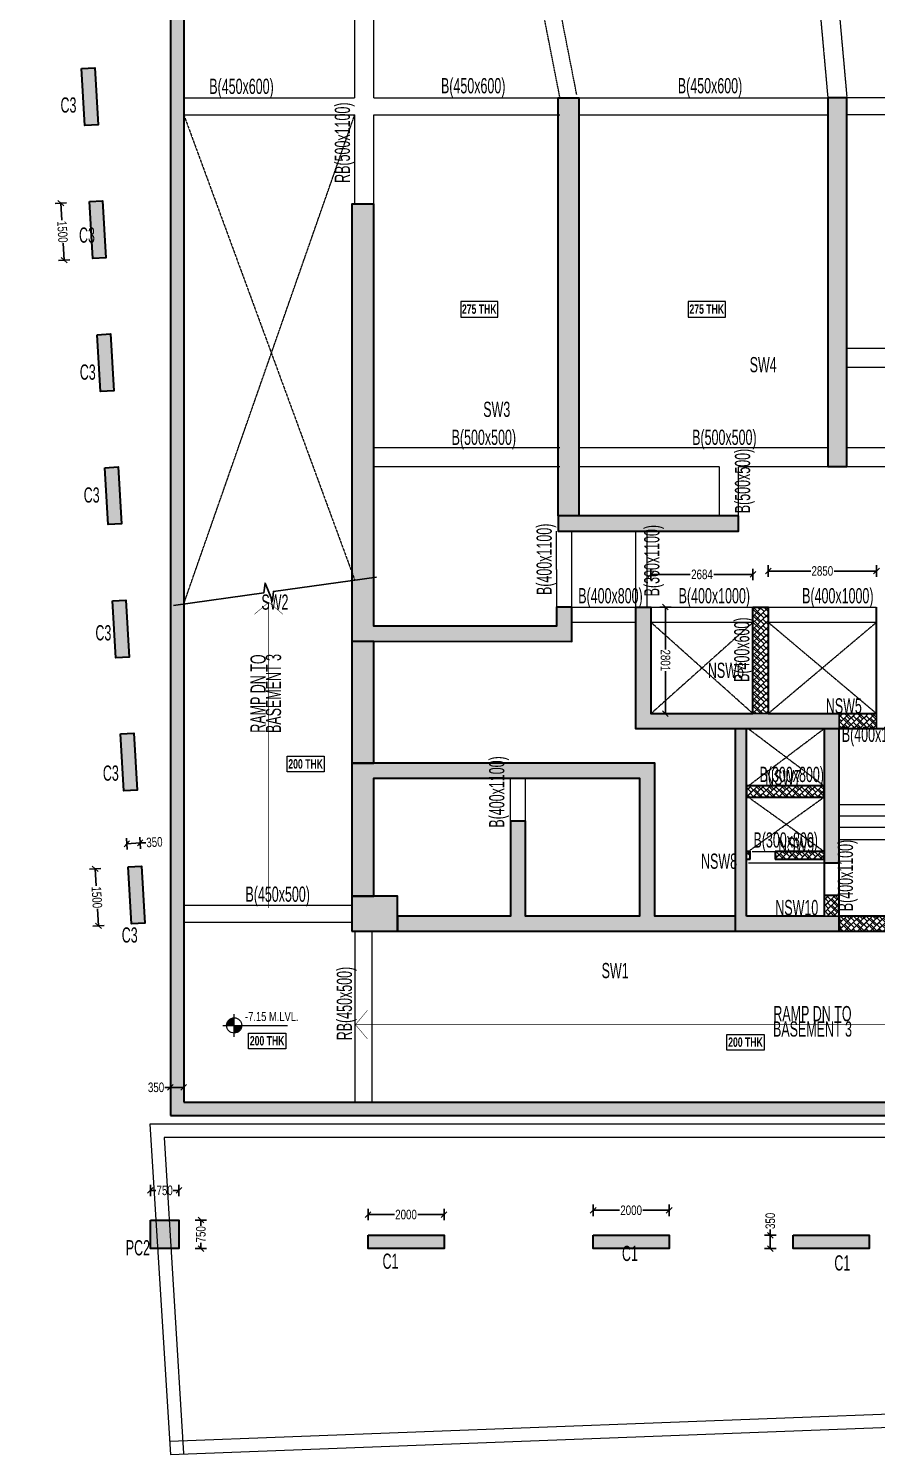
# Model space of a CAD drawing. Header units: millimetres. Extents: x 1111 to 274742, y 1014 to 155947.
# Drawn here: x 1111 to 23426, y 1014 to 38523 of the extents above; entities that cross this region are included whole.
import ezdxf

# ---------------------------------------------------------------- set-up
doc = ezdxf.new("R2010")
doc.units = ezdxf.units.MM
doc.linetypes.add('HIDDEN', pattern=[0.375, 0.25, -0.125])
doc.linetypes.add('HIDDEN2', pattern=[0.1875, 0.125, -0.0625])
for name, color, linetype, lineweight in [('A-ANNO-DIMS', 8, 'Continuous', 15), ('A-DETL-MISC', 35, 'Continuous', 15), ('A-FLOR-IDEN', 11, 'Continuous', 9), ('A-HIDD-ABVE', 8, 'HIDDEN', 20), ('A-HIDD-BELW', 8, 'HIDDEN2', 20), ('G-____-____-DIMS', 7, 'Continuous', 9), ('S-BEAM', 7, 'Continuous', 18), ('S-BEAM-IDEN', 2, 'Continuous', 9), ('S-COL HATCH', 9, 'Continuous', 0), ('S-COLS', 5, 'Continuous', 35)]:
    doc.layers.add(name, color=color, linetype=linetype, lineweight=lineweight)
doc.layers.add('changes', color=7, linetype='Continuous')
doc.styles.add('Dim.s & Anno.(Misc.)', font='ARIALN.TTF')
doc.styles.add('SOBHA', font='swisscl.ttf')
doc.styles.add('Swis721 LtCn BT', font='swisscl.ttf', dxfattribs={"width": 0.9, "height": 233.355162})
doc.styles.add('Swis721 LtCn BT_1', font='swisscl.ttf', dxfattribs={"height": 240})
doc.styles.add('Swis721 LtCn BT_B', font='', dxfattribs={"width": 0.9, "height": 246.918336})
doc.styles.get('Swis721 LtCn BT_B').set_extended_font_data('Swis721 LtCn BT', bold=True)
doc.dimstyles.new('A-GFC-100', dxfattribs={"dimscale": 100, "dimtxt": 1.75, "dimasz": 1.5, "dimexe": 1.5, "dimexo": 0, "dimgap": 1, "dimtad": 1, "dimdsep": 46, "dimtxsty": 'Dim.s & Anno.(Misc.)', "dimblk": 'ARCHTICK', "dimcen": 0, "dimdle": 1.5, "dimclrd": 256, "dimclre": 8, "dimclrt": 6, "dimazin": 2, "dimtfac": 1, "dimtix": 1, "dimtmove": 2, "dimatfit": 3, "dimfxl": 1, "dimtolj": 1, "dimlwd": -1, "dimlwe": 9, "dimarcsym": 0})
doc.dimstyles.new('S-100', dxfattribs={"dimscale": 100, "dimtxt": 2.5, "dimasz": 1.5, "dimexe": 1.5, "dimexo": 1.5, "dimgap": 0.1, "dimtad": 0, "dimdec": 0, "dimrnd": 0.0005, "dimzin": 0, "dimdsep": 46, "dimtxsty": 'SOBHA', "dimblk": 'OBLIQUE', "dimcen": 0.09, "dimclrd": 8, "dimclre": 8, "dimclrt": 6, "dimadec": 0, "dimazin": 0, "dimtfac": 1, "dimtdec": 0, "dimtofl": 0, "dimtmove": 0, "dimatfit": 3, "dimfxl": 1.5, "dimfxlon": 1, "dimtolj": 1, "dimtzin": 0, "dimlwd": -1, "dimlwe": -1, "dimarcsym": 0})
pattern_1 = [(45, (-31794446.85, 20735559.75), (0, 169.7056275), [360, -120]), (135, (-31794362, 20735644.6), (1e-14, 169.7056275), [360, -120])]
pattern_2 = [(45, (-31784825.71, 20749587.08), (0, 169.7056275), [360, -120]), (135, (-31784740.86, 20749671.94), (1e-14, 169.7056275), [360, -120])]

# ---------------------------------------------------------------- blocks, each defined once
blk = doc.blocks.new('_ARCHTICK')
at = {"color": 0, "linetype": 'ByBlock', "const_width": 0.15}
blk.add_lwpolyline([(-0.5, -0.5), (0.5, 0.5)], dxfattribs=at)
blk = doc.blocks.new('A$C31bf04c8')
at = {"layer": 'S-COL HATCH', "transparency": 33554687}
h = blk.add_hatch(color=256, dxfattribs=at)
h.dxf.hatch_style = 1
edge = h.paths.add_edge_path()
edge.add_line((-12645, -10575), (46760, -10575))
edge.add_line((46760, -10575), (50155, -10425))
edge.add_line((50155, -10425), (50155, 18362))
edge.add_arc((65983, 101151), 84288, 235.33184, 259.17631, ccw=False)
edge.add_arc((-8447, 268), 41200, 49.9962, 101.0852)
edge.add_line((-16368, 40699), (-15227, 21150))
edge.add_line((-15227, 21150), (-12645, 21150))
edge.add_line((-12645, 21150), (-12645, -10575))
edge = h.paths.add_edge_path(flags=16)
edge.add_line((-12295, -10225), (46752, -10225))
edge.add_line((46752, -10225), (49805, -10090))
edge.add_line((49805, -10090), (49805, 18073))
edge.add_arc((65983, 101151), 84638, 235.32076, 258.98032, ccw=False)
edge.add_arc((-8447, 268), 40850, 49.9733, 100.6568)
edge.add_line((-16001, 40413), (-14897, 21500))
edge.add_line((-14897, 21500), (-12295, 21500))
edge.add_line((-12295, 21500), (-12295, -10225))
h = blk.add_hatch(color=256, dxfattribs=at)
h.dxf.hatch_style = 1
h.paths.add_polyline_path([(-14983, 16966), (-14896, 15469), (-14547, 15489), (-14634, 16986)])
h = blk.add_hatch(color=256, dxfattribs=at)
h.dxf.hatch_style = 1
h.paths.add_polyline_path([(-14779, 13466), (-14692, 11969), (-14342, 11989), (-14430, 13486)])
h = blk.add_hatch(color=256, dxfattribs=at)
h.dxf.hatch_style = 1
h.paths.add_polyline_path([(-14575, 9966), (-14488, 8469), (-14138, 8489), (-14226, 9986)])
h = blk.add_hatch(color=256, dxfattribs=at)
h.dxf.hatch_style = 1
h.paths.add_polyline_path([(-14371, 6466), (-14283, 4969), (-13934, 4989), (-14021, 6486)])
h = blk.add_hatch(color=256, dxfattribs=at)
h.dxf.hatch_style = 1
h.paths.add_polyline_path([(-14166, 2964), (-14079, 1466), (-13730, 1486), (-13817, 2984)])
h = blk.add_hatch(color=256, dxfattribs=at)
h.dxf.hatch_style = 1
h.paths.add_polyline_path([(-13962, -536), (-13875, -2034), (-13525, -2014), (-13613, -516)])
h = blk.add_hatch(color=256, dxfattribs=at)
h.dxf.hatch_style = 1
h.paths.add_polyline_path([(-13758, -4034), (-13671, -5531), (-13321, -5511), (-13409, -4014)])
h = blk.add_hatch(color=256, dxfattribs=at)
h.dxf.hatch_style = 1
h.paths.add_polyline_path([(-5446, -14074), (-5446, -13724), (-7446, -13724), (-7446, -14074)])
h = blk.add_hatch(color=256, dxfattribs=at)
h.dxf.hatch_style = 1
h.paths.add_polyline_path([(478, -14074), (478, -13724), (-1522, -13724), (-1522, -14074)])
h = blk.add_hatch(color=256, dxfattribs=at)
h.dxf.hatch_style = 1
h.paths.add_polyline_path([(5745, -14074), (5745, -13724), (3745, -13724), (3745, -14074)])
at = {"layer": 'S-COLS', "elevation": 0}
blk.add_lwpolyline([(-12645, -10575), (46760, -10575), (50155, -10425), (50155, 18362, -0.104418), (18038, 31827, 0.226686), (-16368, 40699), (-15227, 21150), (-12645, 21150)], format="xyb", close=True, dxfattribs=at)
at = {"layer": 'S-COLS'}
blk.add_lwpolyline([(-12295, -10225), (46752, -10225), (49805, -10090), (49805, 18073, -0.103603), (17826, 31549, 0.224825), (-16001, 40413), (-14897, 21500), (-12295, 21500)], format="xyb", close=True, dxfattribs=at)
at = {"layer": 'S-COLS', "elevation": 0}
for points in [[(-14983, 16966), (-14634, 16986), (-14547, 15489), (-14896, 15469)], [(-14779, 13466), (-14430, 13486), (-14342, 11989), (-14692, 11969)], [(-14575, 9966), (-14226, 9986), (-14138, 8489), (-14488, 8469)], [(-14371, 6466), (-14021, 6486), (-13934, 4989), (-14283, 4969)], [(-14166, 2964), (-13817, 2984), (-13730, 1486), (-14079, 1466)], [(-13962, -536), (-13613, -516), (-13525, -2014), (-13875, -2034)], [(-13758, -4034), (-13409, -4014), (-13321, -5511), (-13671, -5531)], [(-7446, -13724), (-5446, -13724), (-5446, -14074), (-7446, -14074)], [(-1522, -13724), (478, -13724), (478, -14074), (-1522, -14074)], [(3745, -13724), (5745, -13724), (5745, -14074), (3745, -14074)]]:
    blk.add_lwpolyline(points, close=True, dxfattribs=at)
blk = doc.blocks.new('Spot Elevations - M_Spot Elevation - Target Filled-23738-FIRST FLOOR  FRAMING PLAN _NTA_')
at = {"layer": 'G-____-____-DIMS'}
h = blk.add_hatch(color=256, dxfattribs=at)
edge = h.paths.add_edge_path(flags=0)
edge.add_line((0, 0), (-2, 0))
edge.add_arc((0, 0), 2, 90, 180, ccw=False)
edge.add_line((0, 2), (0, 0))
h = blk.add_hatch(color=256, dxfattribs=at)
edge = h.paths.add_edge_path(flags=0)
edge.add_line((0, 0), (2, 0))
edge.add_arc((0, 0), 2, 270, 360, ccw=False)
edge.add_line((0, -2), (0, 0))
for p, q in [((-3, 0), (14, 0)), ((0, -3), (0, 3))]:
    blk.add_line(p, q, dxfattribs=at)
blk.add_circle((0, 0), 2, dxfattribs=at)
blk = doc.blocks.new('A$C0921b736')
at = {"layer": 'S-COL HATCH', "transparency": 33554687}
h = blk.add_hatch(color=256, dxfattribs=at)
h.dxf.hatch_style = 1
h.paths.add_polyline_path([(5425, 11675), (5425, 11275), (10175, 11275), (10175, 11675)])
h.paths.add_polyline_path([(5425, 11675), (5975, 11675), (5975, 22675), (5425, 22675)])
h = blk.add_hatch(color=256, dxfattribs=at)
h.dxf.hatch_style = 1
h.paths.add_polyline_path([(12525, 12975), (13025, 12975), (13025, 22675), (12525, 22675)])
h = blk.add_hatch(color=256, dxfattribs=at)
h.dxf.hatch_style = 1
h.paths.add_polyline_path([(5785, 8375), (5785, 9275), (5385, 9275), (5385, 8775), (575, 8775), (575, 19875), (0, 19879), (0, 8375)])
h = blk.add_hatch(color=256, dxfattribs=at)
h.dxf.hatch_style = 1
h.paths.add_polyline_path([(12825, 6075), (12825, 6475), (7871, 6475), (7871, 9275), (7471, 9275), (7471, 6075)])
at = {"layer": 'S-COL HATCH'}
h = blk.add_hatch(dxfattribs=at)
h.set_pattern_fill('AR-HBONE', color=256, scale=30)
h.set_pattern_definition(pattern_1)
h.paths.add_polyline_path([(10555, 6475), (10955, 6475), (10955, 9275), (10555, 9275)])
h = blk.add_hatch(dxfattribs=at)
h.set_pattern_fill('AR-HBONE', color=256, scale=30)
h.set_pattern_definition(pattern_1)
h.paths.add_polyline_path([(13805, 6475), (12825, 6475), (12825, 6075), (13805, 6075)])
at = {"layer": 'S-COL HATCH', "transparency": 33554687}
h = blk.add_hatch(color=256, dxfattribs=at)
h.dxf.hatch_style = 1
h.paths.add_polyline_path([(10385, 6075), (10085, 6075), (10085, 750), (10385, 750), (12825, 750), (12825, 1150), (10385, 1150), (10385, 2850), (10385, 2850), (10385, 2850)])
h = blk.add_hatch(color=256, dxfattribs=at)
h.dxf.hatch_style = 1
h.paths.add_polyline_path([(12825, 6075), (12425, 6075), (12425, 6075), (12425, 4575), (12425, 4575), (12425, 4275), (12425, 2550), (12825, 2550)])
h = blk.add_hatch(color=256, dxfattribs=at)
h.dxf.hatch_style = 1
h.paths.add_polyline_path([(7571, 4775), (7571, 1150), (4571, 1150), (4571, 3648), (4171, 3648), (4171, 1150), (1200, 1150), (1200, 750), (10085, 750), (10085, 1150), (7971, 1150), (7971, 5175), (0, 5175), (0, 1675), (575, 1675), (575, 4775)])
at = {"layer": 'S-COL HATCH'}
h = blk.add_hatch(dxfattribs=at)
h.set_pattern_fill('AR-HBONE', color=256, scale=30)
h.set_pattern_definition(pattern_1)
h.paths.add_polyline_path([(12425, 4575), (10385, 4575), (10385, 4275), (12425, 4275)])
h = blk.add_hatch(dxfattribs=at)
h.set_pattern_fill('AR-HBONE', color=256, scale=30)
h.set_pattern_definition(pattern_1)
h.paths.add_polyline_path([(10485, 2850), (10385, 2850), (10385, 2650), (10485, 2650)])
h = blk.add_hatch(dxfattribs=at)
h.set_pattern_fill('AR-HBONE', color=256, scale=30)
h.set_pattern_definition(pattern_1)
h.paths.add_polyline_path([(11135, 2850), (11135, 2650), (12425, 2650), (12425, 2850)])
at = {"layer": 'S-COL HATCH', "transparency": 33554687}
h = blk.add_hatch(color=256, dxfattribs=at)
h.dxf.hatch_style = 1
h.paths.add_polyline_path([(0, 1675), (0, 750), (1200, 750), (1200, 1675)])
at = {"layer": 'S-COL HATCH'}
h = blk.add_hatch(dxfattribs=at)
h.set_pattern_fill('AR-HBONE', color=256, scale=30)
h.set_pattern_definition(pattern_1)
h.paths.add_polyline_path([(12825, 1700), (12425, 1700), (12425, 1150), (12825, 1150)])
h = blk.add_hatch(dxfattribs=at)
h.set_pattern_fill('AR-HBONE', color=256, scale=30)
h.set_pattern_definition(pattern_1)
h.paths.add_polyline_path([(12825, 1150), (20425, 1150), (20425, 750), (12825, 750)])
at = {"layer": 'S-COLS'}
for p, q in [((12425, 2550), (12825, 2550)), ((12425, 1700), (12825, 1700))]:
    blk.add_line(p, q, dxfattribs=at)
for points in [[(5425, 11675), (5425, 22675), (5975, 22675), (5975, 11675), (5425, 11675)], [(18625, 6075), (7471, 6075), (7471, 9275), (7871, 9275), (7871, 6475), (10555, 6475), (10555, 9275)], [(10555, 9275), (10955, 9275)], [(10955, 9275), (10955, 6475), (13805, 6475), (13805, 9275)], [(10085, 6075), (10085, 750), (10385, 750)], [(10385, 1150), (10385, 6075)], [(12425, 6075), (12425, 1150)], [(12425, 750), (12825, 750), (12825, 6075)], [(0, 5175), (0, 1675), (575, 1675), (575, 4775), (7571, 4775), (7571, 1150), (4571, 1150), (4571, 3648), (4171, 3648), (4171, 1150), (1200, 1150), (1200, 750), (10085, 750)], [(10085, 1150), (7971, 1150), (7971, 5175), (25, 5175)], [(10485, 2850), (10385, 2850)], [(10385, 2650), (10485, 2650)], [(10485, 2650), (10485, 2850)], [(11135, 2850), (11135, 2650)], [(12425, 2850), (11135, 2850)], [(11135, 2650), (12425, 2650)], [(12425, 1150), (10385, 1150)], [(20425, 1150), (12825, 1150), (12825, 750), (23125, 750)], [(10385, 750), (12425, 750)]]:
    blk.add_lwpolyline(points, dxfattribs=at)
at = {"layer": 'S-COLS', "elevation": 0}
for points in [[(12525, 12975), (13025, 12975), (13025, 22675), (12525, 22675)], [(10175, 11675), (5425, 11675), (5425, 11275), (10175, 11275)], [(0, 750), (1200, 750), (1200, 1675), (0, 1675)]]:
    blk.add_lwpolyline(points, close=True, dxfattribs=at)
at = {"layer": 'S-COLS'}
for points in [[(0, 8379), (5785, 8375), (5785, 9275), (5385, 9275), (5385, 8775), (575, 8775), (575, 19875), (0, 19879)], [(12425, 4575), (10385, 4575), (10385, 4275), (12425, 4275)]]:
    blk.add_lwpolyline(points, close=True, dxfattribs=at)
blk = doc.blocks.new('_OBLIQUE')
at = {"color": 0, "linetype": 'ByBlock'}
blk.add_line((-0.5, -0.5), (0.5, 0.5), dxfattribs=at)
blk = doc.blocks.new('*D44')
at = {"layer": 'changes', "color": 8, "transparency": 16777216}
for p, q in [((4847, 10670), (4697, 10670)), ((4847, 10520), (4847, 10820)), ((5197, 10670), (4847, 10670)), ((5197, 10520), (5197, 10820))]:
    blk.add_line(p, q, dxfattribs=at)
at = {"layer": 'changes', "color": 8, "transparency": 16777216, "xscale": 150, "yscale": 150, "zscale": 150, "rotation": 180}
blk.add_blockref('_OBLIQUE', (4847, 10670), dxfattribs=at)
at = {"layer": 'changes', "color": 8, "transparency": 16777216, "xscale": 150, "yscale": 150, "zscale": 150}
blk.add_blockref('_OBLIQUE', (5197, 10670), dxfattribs=at)
at = {"layer": 'changes', "color": 6, "transparency": 16777216, "insert": (4468, 10670), "char_height": 250, "attachment_point": 5, "style": 'SOBHA'}
blk.add_mtext('\\A1;350', dxfattribs=at)
blk = doc.blocks.new('*D45')
at = {"layer": 'changes', "color": 8, "transparency": 16777216}
for p, q in [((17492, 24013), (17492, 24313)), ((17492, 24163), (18526, 24163)), ((20176, 24163), (19142, 24163)), ((20176, 24013), (20176, 24313))]:
    blk.add_line(p, q, dxfattribs=at)
at = {"layer": 'changes', "color": 8, "transparency": 16777216, "xscale": 150, "yscale": 150, "zscale": 150, "rotation": 180}
blk.add_blockref('_OBLIQUE', (17492, 24163), dxfattribs=at)
at = {"layer": 'changes', "color": 8, "transparency": 16777216, "xscale": 150, "yscale": 150, "zscale": 150}
blk.add_blockref('_OBLIQUE', (20176, 24163), dxfattribs=at)
at = {"layer": 'changes', "color": 6, "transparency": 16777216, "insert": (18834, 24163), "char_height": 250, "attachment_point": 5, "style": 'SOBHA'}
blk.add_mtext('\\A1;2684', dxfattribs=at)
blk = doc.blocks.new('*D46')
at = {"layer": 'changes', "color": 8, "transparency": 16777216}
for p, q in [((20576, 24103), (20576, 24403)), ((23426, 24103), (23426, 24403)), ((20576, 24253), (21695, 24253)), ((23426, 24253), (22308, 24253))]:
    blk.add_line(p, q, dxfattribs=at)
at = {"layer": 'changes', "color": 8, "transparency": 16777216, "xscale": 150, "yscale": 150, "zscale": 150, "rotation": 180}
blk.add_blockref('_OBLIQUE', (20576, 24253), dxfattribs=at)
at = {"layer": 'changes', "color": 8, "transparency": 16777216, "xscale": 150, "yscale": 150, "zscale": 150}
blk.add_blockref('_OBLIQUE', (23426, 24253), dxfattribs=at)
at = {"layer": 'changes', "color": 6, "transparency": 16777216, "insert": (22001, 24253), "char_height": 250, "attachment_point": 5, "style": 'SOBHA'}
blk.add_mtext('\\A1;2850', dxfattribs=at)
blk = doc.blocks.new('*D48')
at = {"layer": 'changes', "color": 8, "transparency": 16777216}
for p, q in [((17722, 23304), (18022, 23304)), ((17872, 23304), (17872, 22187)), ((17872, 20503), (17872, 21619)), ((17722, 20503), (18022, 20503))]:
    blk.add_line(p, q, dxfattribs=at)
at = {"layer": 'changes', "color": 8, "transparency": 16777216, "xscale": 150, "yscale": 150, "zscale": 150}
for p, rotation in [((17872, 23304), 90.00008141738641), ((17872, 20503), 270.0000814173864)]:
    blk.add_blockref('_OBLIQUE', p, dxfattribs=dict(at, rotation=rotation))
at = {"layer": 'changes', "color": 6, "transparency": 16777216, "insert": (17872, 21903), "char_height": 250, "attachment_point": 5, "rotation": 270.0001, "style": 'SOBHA'}
blk.add_mtext('\\A1;2801', dxfattribs=at)
blk = doc.blocks.new('*D49')
at = {"layer": 'changes', "color": 8, "transparency": 16777216}
for p, q in [((5498, 7180), (5798, 7180)), ((5648, 7180), (5648, 7032)), ((5498, 6430), (5798, 6430)), ((5648, 6430), (5648, 6577))]:
    blk.add_line(p, q, dxfattribs=at)
at = {"layer": 'changes', "color": 8, "transparency": 16777216, "xscale": 150, "yscale": 150, "zscale": 150}
for p, rotation in [((5648, 7180), 90), ((5648, 6430), 270)]:
    blk.add_blockref('_OBLIQUE', p, dxfattribs=dict(at, rotation=rotation))
at = {"layer": 'changes', "color": 6, "transparency": 16777216, "insert": (5648, 6805), "char_height": 250, "attachment_point": 5, "rotation": 90, "style": 'SOBHA'}
blk.add_mtext('\\A1;750', dxfattribs=at)
blk = doc.blocks.new('*D50')
at = {"layer": 'changes', "color": 8, "transparency": 16777216}
for p, q in [((10046, 7174), (10046, 7474)), ((10046, 7324), (10740, 7324)), ((12046, 7324), (11353, 7324)), ((12046, 7174), (12046, 7474))]:
    blk.add_line(p, q, dxfattribs=at)
at = {"layer": 'changes', "color": 8, "transparency": 16777216, "xscale": 150, "yscale": 150, "zscale": 150, "rotation": 180}
blk.add_blockref('_OBLIQUE', (10046, 7324), dxfattribs=at)
at = {"layer": 'changes', "color": 8, "transparency": 16777216, "xscale": 150, "yscale": 150, "zscale": 150}
blk.add_blockref('_OBLIQUE', (12046, 7324), dxfattribs=at)
at = {"layer": 'changes', "color": 6, "transparency": 16777216, "insert": (11046, 7324), "char_height": 250, "attachment_point": 5, "style": 'SOBHA'}
blk.add_mtext('\\A1;2000', dxfattribs=at)
blk = doc.blocks.new('*D51')
at = {"layer": 'changes', "color": 8, "transparency": 16777216}
for p, q in [((15970, 7286), (15970, 7586)), ((17970, 7286), (17970, 7586)), ((15970, 7436), (16664, 7436)), ((17970, 7436), (17277, 7436))]:
    blk.add_line(p, q, dxfattribs=at)
at = {"layer": 'changes', "color": 8, "transparency": 16777216, "xscale": 150, "yscale": 150, "zscale": 150, "rotation": 180}
blk.add_blockref('_OBLIQUE', (15970, 7436), dxfattribs=at)
at = {"layer": 'changes', "color": 8, "transparency": 16777216, "xscale": 150, "yscale": 150, "zscale": 150}
blk.add_blockref('_OBLIQUE', (17970, 7436), dxfattribs=at)
at = {"layer": 'changes', "color": 6, "transparency": 16777216, "insert": (16970, 7436), "char_height": 250, "attachment_point": 5, "style": 'SOBHA'}
blk.add_mtext('\\A1;2000', dxfattribs=at)
blk = doc.blocks.new('*D54')
at = {"layer": 'changes', "color": 8, "transparency": 16777216}
for p, q in [((3015, 16428), (2716, 16410)), ((2865, 16419), (2891, 15974)), ((2953, 14922), (2927, 15367)), ((3102, 14930), (2803, 14913))]:
    blk.add_line(p, q, dxfattribs=at)
at = {"layer": 'changes', "color": 8, "transparency": 16777216, "xscale": 150, "yscale": 150, "zscale": 150}
for p, rotation in [((2865, 16419), 93.33900046714079), ((2953, 14922), 273.3390004671408)]:
    blk.add_blockref('_OBLIQUE', p, dxfattribs=dict(at, rotation=rotation))
at = {"layer": 'changes', "color": 6, "transparency": 16777216, "insert": (2909, 15670), "char_height": 250, "attachment_point": 5, "rotation": 273.339, "style": 'SOBHA'}
blk.add_mtext('\\A1;1500', dxfattribs=at)
blk = doc.blocks.new('*D55')
at = {"layer": 'changes', "color": 8, "transparency": 16777216}
for p, q in [((2111, 33935), (1811, 33917)), ((1961, 33926), (1987, 33480)), ((2048, 32428), (2022, 32874)), ((2198, 32437), (1899, 32420))]:
    blk.add_line(p, q, dxfattribs=at)
at = {"layer": 'changes', "color": 8, "transparency": 16777216, "xscale": 150, "yscale": 150, "zscale": 150}
for p, rotation in [((1961, 33926), 93.33900038658074), ((2048, 32428), 273.3390003865807)]:
    blk.add_blockref('_OBLIQUE', p, dxfattribs=dict(at, rotation=rotation))
at = {"layer": 'changes', "color": 6, "transparency": 16777216, "insert": (2005, 33177), "char_height": 250, "attachment_point": 5, "rotation": 273.339, "style": 'SOBHA'}
blk.add_mtext('\\A1;1500', dxfattribs=at)
blk = doc.blocks.new('*D23')
at = {"layer": 'changes', "color": 8, "transparency": 16777216}
for p, q in [((3707, 16928), (3689, 17228)), ((3698, 17078), (4048, 17099)), ((4056, 16949), (4039, 17248)), ((4048, 17099), (4197, 17107))]:
    blk.add_line(p, q, dxfattribs=at)
at = {"layer": 'changes', "color": 8, "transparency": 16777216, "xscale": 150, "yscale": 150, "zscale": 150}
for p, rotation in [((3698, 17078), 183.3390004151942), ((4048, 17099), 3.339000415194199)]:
    blk.add_blockref('_OBLIQUE', p, dxfattribs=dict(at, rotation=rotation))
at = {"layer": 'changes', "color": 6, "transparency": 16777216, "insert": (4425, 17121), "char_height": 250, "attachment_point": 5, "rotation": 3.339, "style": 'SOBHA'}
blk.add_mtext('\\A1;350', dxfattribs=at)
blk = doc.blocks.new('*D28')
at = {"layer": 'changes', "color": 8, "transparency": 16777216}
for p, q in [((20782, 6780), (20482, 6780)), ((20632, 6780), (20632, 6930)), ((20632, 6430), (20632, 6780)), ((20782, 6430), (20482, 6430))]:
    blk.add_line(p, q, dxfattribs=at)
at = {"layer": 'changes', "color": 8, "transparency": 16777216, "xscale": 150, "yscale": 150, "zscale": 150}
for p, rotation in [((20632, 6780), 90), ((20632, 6430), 270)]:
    blk.add_blockref('_OBLIQUE', p, dxfattribs=dict(at, rotation=rotation))
at = {"layer": 'changes', "color": 6, "transparency": 16777216, "insert": (20632, 7158), "char_height": 250, "attachment_point": 5, "rotation": 90, "style": 'SOBHA'}
blk.add_mtext('\\A1;350', dxfattribs=at)
blk = doc.blocks.new('*D29')
at = {"layer": 'changes', "color": 8, "transparency": 16777216}
for p, q in [((4319, 7810), (4319, 8110)), ((4319, 7960), (4466, 7960)), ((5069, 7960), (4922, 7960)), ((5069, 7810), (5069, 8110))]:
    blk.add_line(p, q, dxfattribs=at)
at = {"layer": 'changes', "color": 8, "transparency": 16777216, "xscale": 150, "yscale": 150, "zscale": 150, "rotation": 180}
blk.add_blockref('_OBLIQUE', (4319, 7960), dxfattribs=at)
at = {"layer": 'changes', "color": 8, "transparency": 16777216, "xscale": 150, "yscale": 150, "zscale": 150}
blk.add_blockref('_OBLIQUE', (5069, 7960), dxfattribs=at)
at = {"layer": 'changes', "color": 6, "transparency": 16777216, "insert": (4694, 7960), "char_height": 250, "attachment_point": 5, "style": 'SOBHA'}
blk.add_mtext('\\A1;750', dxfattribs=at)
blk = doc.blocks.new('A$C40398dd4')
at = {"layer": 'A-ANNO-DIMS', "ltscale": 500, "elevation": 0}
blk.add_lwpolyline([(5810, 1000), (6600, 1000), (6600, 1565)], dxfattribs=at)
at = {"layer": 'A-DETL-MISC'}
for p, q in [((2300, 4925), (2300, 2925)), ((2600, 4925), (2600, 2925)), ((2900, 4925), (2900, 2925)), ((3200, 4925), (3200, 2925)), ((3500, 4925), (3500, 2925)), ((3800, 4925), (3800, 2925)), ((4100, 4925), (4100, 2925)), ((4400, 4925), (4400, 2925)), ((4700, 4925), (4700, 2925)), ((5000, 4925), (5000, 2925)), ((5300, 4925), (5300, 2925)), ((2300, 0), (2300, 2000)), ((2600, 0), (2600, 2000)), ((2900, 0), (2900, 2000)), ((3200, 0), (3200, 2000)), ((3500, 0), (3500, 2000)), ((3800, 0), (3800, 2000)), ((4100, 0), (4100, 2000)), ((4400, 0), (4400, 2000)), ((4700, 0), (4700, 2000)), ((5000, 0), (5000, 2000)), ((5300, 0), (5300, 2000))]:
    blk.add_line(p, q, dxfattribs=at)
for points in [[(2000, 2925), (0, 2925)], [(5600, 2925), (7600, 2925)], [(2000, 2625), (0, 2625)], [(2000, 2325), (0, 2325)], [(5600, 2625), (7600, 2625)], [(5600, 2325), (7600, 2325)]]:
    blk.add_lwpolyline(points, dxfattribs=at)
blk.add_lwpolyline([(5600, 2925), (5600, 2000), (2000, 2000), (2000, 2925)], close=True, dxfattribs=at)
at = {"layer": 'A-DETL-MISC', "elevation": 0}
for points in [[(2000, 2000), (0, 2000)], [(5600, 2000), (7600, 2000)]]:
    blk.add_lwpolyline(points, dxfattribs=at)
at = {"layer": 'A-ANNO-DIMS', "ltscale": 500}
for points in [[(1688, 3925), (5510, 3925)], [(6600, 1565), (6600, 3126)], [(1988, 1000), (5810, 1000)]]:
    blk.add_leader(points, dimstyle='A-GFC-100', override={"dimasz": 2, "dimtad": 0, "dimfxl": 0.18, "dimarcsym": 1}, dxfattribs=at)

msp = doc.modelspace()

# ---------------------------------------------------------------- hatches: boundary and pattern name
at = {"layer": 'S-COL HATCH', "transparency": 33554687}
h = msp.add_hatch(color=256, dxfattribs=at)
h.dxf.hatch_style = 1
h.paths.add_polyline_path([(15046.1, 25702.5), (15046.1, 25302.5), (19796.1, 25302.5), (19796.1, 25702.5)])
h.paths.add_polyline_path([(15046.1, 25702.5), (15596.1, 25702.5), (15596.1, 36702.5), (15046.1, 36702.5)])
h = msp.add_hatch(color=256, dxfattribs=at)
h.dxf.hatch_style = 1
h.paths.add_polyline_path([(22146.1, 27002.5), (22646.1, 27002.5), (22646.1, 36702.5), (22146.1, 36702.5)])
h = msp.add_hatch(color=256, dxfattribs=at)
h.dxf.hatch_style = 1
h.paths.add_polyline_path([(15406.2, 22402.5), (15406.2, 23302.5), (15006.1, 23302.5), (15006.1, 22802.5), (10196.1, 22802.5), (10196.2, 33902.5), (9621.2, 33905.9), (9621.1, 22402.5)])
h = msp.add_hatch(color=256, dxfattribs=at)
h.dxf.hatch_style = 1
h.paths.add_polyline_path([(22446.1, 20102.5), (22446.1, 20502.5), (17491.8, 20502.5), (17491.8, 23302.5), (17091.8, 23302.5), (17091.8, 20102.5)])
at = {"layer": 'S-COL HATCH'}
h = msp.add_hatch(dxfattribs=at)
h.set_pattern_fill('AR-HBONE', color=256, scale=30)
h.set_pattern_definition(pattern_2)
h.paths.add_polyline_path([(20176.1, 20502.5), (20576.1, 20502.5), (20576.1, 23302.5), (20176.1, 23302.5)])
at = {"layer": 'S-COL HATCH', "transparency": 33554687}
h = msp.add_hatch(color=256, dxfattribs=at)
h.dxf.hatch_style = 1
h.paths.add_polyline_path([(10196.1, 22402.5), (9621.1, 22402.5), (9621.1, 19202.5), (10196.1, 19202.5)])
at = {"layer": 'S-COL HATCH'}
h = msp.add_hatch(dxfattribs=at)
h.set_pattern_fill('AR-HBONE', color=256, scale=30)
h.set_pattern_definition(pattern_2)
h.paths.add_polyline_path([(23426.1, 20502.5), (22446.1, 20502.5), (22446.1, 20102.5), (23426.1, 20102.5)])
at = {"layer": 'S-COL HATCH', "transparency": 33554687}
h = msp.add_hatch(color=256, dxfattribs=at)
h.dxf.hatch_style = 1
h.paths.add_polyline_path([(20006.2, 20102.5), (19706.2, 20102.5), (19706.2, 14777.3), (20006.2, 14777.3), (22446.1, 14777.3), (22446.1, 15177.3), (20006.2, 15177.3), (20006.2, 16877.3), (20006.2, 16877.3), (20006.2, 16877.3)])
h = msp.add_hatch(color=256, dxfattribs=at)
h.dxf.hatch_style = 1
h.paths.add_polyline_path([(22446.1, 20102.5), (22046.1, 20102.5), (22046.1, 20102.5), (22046.1, 18602.5), (22046.1, 18602.5), (22046.1, 18302.5), (22046.1, 16577.5), (22446.1, 16577.5)])
h = msp.add_hatch(color=256, dxfattribs=at)
h.dxf.hatch_style = 1
h.paths.add_polyline_path([(17191.8, 18802.5), (17191.8, 15177.3), (14191.8, 15177.3), (14191.8, 17675.1), (13791.8, 17675.1), (13791.8, 15177.3), (10821.1, 15177.3), (10821.1, 14777.3), (19706.2, 14777.3), (19706.2, 15177.3), (17591.8, 15177.3), (17591.8, 19202.5), (9621.1, 19202.5), (9621.1, 15702.1), (10196.1, 15702.1), (10196.1, 18802.5)])
at = {"layer": 'S-COL HATCH'}
h = msp.add_hatch(dxfattribs=at)
h.set_pattern_fill('AR-HBONE', color=256, scale=30)
h.set_pattern_definition(pattern_2)
h.paths.add_polyline_path([(22046.1, 18602.5), (20006.2, 18602.5), (20006.2, 18302.5), (22046.1, 18302.5)])
h = msp.add_hatch(dxfattribs=at)
h.set_pattern_fill('AR-HBONE', color=256, scale=30)
h.set_pattern_definition(pattern_2)
h.paths.add_polyline_path([(20106.2, 16877.3), (20006.2, 16877.3), (20006.2, 16677.3), (20106.2, 16677.3)])
h = msp.add_hatch(dxfattribs=at)
h.set_pattern_fill('AR-HBONE', color=256, scale=30)
h.set_pattern_definition(pattern_2)
h.paths.add_polyline_path([(20756.2, 16877.3), (20756.2, 16677.3), (22046.1, 16677.4), (22046.1, 16877.3)])
at = {"layer": 'S-COL HATCH', "transparency": 33554687}
h = msp.add_hatch(color=256, dxfattribs=at)
h.dxf.hatch_style = 1
h.paths.add_polyline_path([(9621.1, 15702.1), (9621.1, 14777.3), (10821.1, 14777.3), (10821.1, 15702.1)])
at = {"layer": 'S-COL HATCH'}
h = msp.add_hatch(dxfattribs=at)
h.set_pattern_fill('AR-HBONE', color=256, scale=30)
h.set_pattern_definition(pattern_2)
h.paths.add_polyline_path([(22446.1, 15727.4), (22046.1, 15727.4), (22046.1, 15177.3), (22446.1, 15177.3)])
h = msp.add_hatch(dxfattribs=at)
h.set_pattern_fill('AR-HBONE', color=256, scale=30)
h.set_pattern_definition(pattern_2)
h.paths.add_polyline_path([(22446.1, 15177.3), (30046.1, 15177.3), (30046.1, 14777.3), (22446.1, 14777.3)])
at = {"layer": 'S-COL HATCH', "transparency": 33554687}
h = msp.add_hatch(color=256, dxfattribs=at)
h.dxf.hatch_style = 1
h.paths.add_polyline_path([(5069, 6429.7), (5069, 7179.7), (4319, 7179.7), (4319, 6429.7)])

# ---------------------------------------------------------------- linework, layer by layer
at = {"elevation": 0}
msp.add_lwpolyline([(4927.3, 23346.9), (7308, 23679.8), (7335.3, 23936), (7528.3, 23458.2), (7555.6, 23714.4), (10265.9, 24093.4)], dxfattribs=at)
at = {"layer": 'A-FLOR-IDEN', "color": 8, "elevation": 0, "flags": 128}
for points in [[(12484, 31344.1), (12484, 30932.2), (13461.5, 30932.2), (13461.5, 31344.1)], [(18471, 31344.1), (18471, 30932.2), (19448.5, 30932.2), (19448.5, 31344.1)], [(8892.7, 19380.3), (8892.7, 18968.5), (7915.2, 18968.5), (7915.2, 19380.3)], [(7879.8, 12098.9), (7879.8, 11687), (6902.3, 11687), (6902.3, 12098.9)], [(20467.5, 12062.1), (20467.5, 11650.2), (19490, 11650.2), (19490, 12062.1)]]:
    msp.add_lwpolyline(points, close=True, dxfattribs=at)
at = {"layer": 'A-HIDD-ABVE', "linetype": 'HIDDEN'}
for p, q in [((5196.6, 36253.7), (9696.1, 24013.7)), ((5196.6, 23384.5), (9696.1, 36253.7)), ((17491.8, 22903.7), (20176.1, 20503.7)), ((17491.8, 20503.7), (20176.1, 22903.7)), ((20576.1, 22903.7), (23426.1, 20503.7)), ((20576.1, 20503.7), (23426.1, 22903.7)), ((20056.2, 20103.7), (22046.1, 18603.7)), ((20056.2, 18603.7), (22046.1, 20103.7)), ((20056.2, 18303.7), (22046.1, 16878.5)), ((20056.2, 16878.5), (22046.1, 18303.7))]:
    msp.add_line(p, q, dxfattribs=at)
at = {"layer": 'A-HIDD-BELW', "color": 4, "linetype": 'ByBlock', "ltscale": 500}
for p, q in [((44445.9, 9698.8, 0), (4306.6, 9698.8, 0)), ((4306.6, 9698.8, 0), (4843.8, 1013.7, 0)), ((44095.9, 9348.8, 0), (4678.9, 9348.8, 0)), ((4678.9, 9348.8, 0), (5193.1, 1035.3, 0)), ((4830.6, 1363.4, 0), (30460.3, 2330.8, 0)), ((4843.8, 1013.7, 0), (30526.6, 1983, 0))]:
    msp.add_line(p, q, dxfattribs=at)
at = {"layer": 'changes', "color": 240, "true_color": 0xed1f24, "elevation": 0}
for points in [[(15046.1, 36702.5), (15596.1, 36702.5), (15596.1, 25702.5), (19796.1, 25702.5), (19796.1, 25302.5), (15046.1, 25302.5)], [(22146.1, 36702.5), (22646.1, 36702.5), (22646.1, 27002.5), (22146.1, 27002.5)], [(9621.2, 33905.9), (10196.1, 33902.5), (10196.1, 22802.5), (15006.1, 22802.5), (15006.1, 23302.5), (15406.2, 23302.5), (15406.2, 22402.5), (9621.2, 22402.5)], [(9621.1, 15702.2), (9621.1, 19202.5), (17591.8, 19202.5), (17591.8, 15177.3), (19706.2, 15177.3), (19706.2, 20102.5), (17091.8, 20102.5), (17091.8, 23302.5), (17491.8, 23302.5), (17491.8, 20502.5), (22446.1, 20502.5), (22446.1, 16577.5), (22046.1, 16577.5), (22046.1, 20102.5), (20006.2, 20102.5), (20006.2, 15177.3), (22446.1, 15177.3), (22446.1, 14777.3), (10821.1, 14777.3), (10821.1, 15177.3), (13791.8, 15177.3), (13791.8, 17675.1), (14191.8, 17675.1), (14191.8, 15177.3), (17191.8, 15177.3), (17191.8, 18802.5), (10196.1, 18802.5), (10196.1, 15702.1), (10821.1, 15702.1), (10821.1, 14777.3), (9621.1, 14777.3)], [(22446.1, 20502.5), (23426.1, 20502.5), (23426.1, 20102.5), (22446.1, 20102.5)], [(20006.2, 16877.3), (20106.2, 16877.3), (20106.2, 16677.3), (20006.2, 16677.3)], [(20756.2, 16877.3), (22046.1, 16877.3), (22046.1, 16677.4), (20756.2, 16677.4)], [(22046.1, 15727.4), (22446.1, 15727.4), (22446.1, 15177.3), (22046.1, 15177.3)], [(22446.1, 15177.3), (30046.1, 15177.3), (30046.1, 14777.3), (22446.1, 14777.3)]]:
    msp.add_lwpolyline(points, close=True, dxfattribs=at)
for points in [[(9621.2, 33905.9), (9621.1, 14777.3), (22446.1, 14777.3)], [(9621.2, 33905.9), (9621.1, 14777.3), (22446.1, 14777.3)], [(20576.1, 20502.5), (20576.1, 23302.5), (20176.1, 23302.5), (20176.1, 20502.5), (20576.1, 20502.5)], [(22446.1, 20102.5), (22446.1, 16577.5)], [(22046.1, 18602.5), (20006.2, 18602.5), (20006.2, 18302.5), (22046.1, 18302.5), (22046.1, 18602.5)]]:
    msp.add_lwpolyline(points, dxfattribs=at)
at = {"layer": 'S-BEAM', "linetype": 'HIDDEN'}
for p, q in [((9696.1, 36703.7), (9696.1, 42853.7)), ((10196.1, 36703.7), (10196.1, 42853.7)), ((15096.1, 36703.7), (13892, 42853.7, 0)), ((15537.8, 36790.2), (14350.3, 42854.9, 0)), ((21591.1, 42853.7, 0), (22147.1, 36681.3, 0)), ((22093, 42854.9, 0), (22645.1, 36726.1, 0)), ((5196.6, 36703.7), (9696.1, 36703.7)), ((10196.1, 36703.7), (15096.1, 36703.7)), ((15596.1, 36703.7), (22146.1, 36703.7, 0)), ((29196.1, 36703.7), (22646.1, 36703.7, 0)), ((10196.1, 33903.7), (10196.1, 36253.7)), ((10196.1, 36253.7), (15096.1, 36253.7)), ((10966.1, 36253.7), (11495.7, 36253.7)), ((15596.1, 36253.7), (22146.1, 36253.7)), ((29196.1, 36253.7), (22646.1, 36253.7)), ((25496.1, 30103.7, 0), (22646.1, 30103.7, 0)), ((25496.1, 29603.7, 0), (22646.1, 29603.7, 0)), ((10196.1, 27503.7), (15096.1, 27503.7)), ((15596.1, 27503.7), (22146.1, 27503.7)), ((22646.1, 27503.7, 0), (25446.1, 27503.7, 0)), ((10196.1, 27003.7), (15096.1, 27003.7)), ((15596.1, 27003.7), (19296.1, 27003.7)), ((19296.1, 25703.7, 0), (19296.1, 27003.7, 0)), ((19796.1, 27003.7), (27466.1, 27003.7)), ((19796.1, 25703.7, 0), (19796.1, 27003.7, 0)), ((14996.1, 25303.7, 0), (15006.1, 23303.7)), ((15396.1, 25303.7), (15396.1, 23303.7)), ((17091.8, 23303.7), (17091.8, 25303.7, 0)), ((17391.8, 23303.7), (17391.8, 25303.7, 0)), ((15396.1, 23303.7), (17091.8, 23303.7)), ((17491.8, 23303.7), (20176.1, 23303.7)), ((20576.1, 23303.7), (23426.1, 23303.7)), ((15396.1, 22903.7), (17091.8, 22903.7)), ((13791.8, 17676.3), (13791.8, 18803.7)), ((14191.8, 17676.3), (14191.8, 18803.7)), ((20056.2, 16578.5), (22046.1, 16578.5)), ((9641.8, 15453.7), (5196.1, 15453.7)), ((9646.4, 15003.7), (5196.1, 15003.7)), ((9696.1, 14778.5), (9696.1, 10278.5)), ((10146.1, 14778.5), (10146.1, 10278.5))]:
    msp.add_line(p, q, dxfattribs=at)
at = {"layer": 'S-BEAM'}
for p, q in [((5196.6, 36253.7), (9696.1, 36253.7)), ((9696.1, 33903.7), (9696.1, 36253.7)), ((17491.8, 22903.7), (20176.1, 22903.7)), ((20576.1, 22903.7), (23426.1, 22903.7)), ((20156.2, 16878.5), (20806.2, 16878.5))]:
    msp.add_line(p, q, dxfattribs=at)
at = {"layer": 'S-BEAM', "const_width": 12.5, "elevation": 0}
for points in [[(7806.8, 23115.3), (7431.8, 23431.7), (7056.8, 23115.3)], [(7431.8, 15386.1), (7431.8, 23431.7)], [(10030.3, 11945.3), (9714, 12320.3), (10030.3, 12695.3)], [(33146.1, 12320.3), (9714, 12320.3)]]:
    msp.add_lwpolyline(points, dxfattribs=at)
at = {"layer": 'S-COLS'}
for p, q in [((22046.1, 16577.5), (22446.1, 16577.5)), ((22046.1, 15727.4), (22446.1, 15727.4))]:
    msp.add_line(p, q, dxfattribs=at)
at = {"layer": 'S-COLS', "elevation": 0}
for points in [[(15046.1, 25702.5), (15046.1, 36702.5), (15596.1, 36702.5), (15596.1, 25702.5), (15046.1, 25702.5)], [(28246.1, 20102.5), (17091.8, 20102.5), (17091.8, 23302.5), (17491.8, 23302.5), (17491.8, 20502.5), (20176.1, 20502.5), (20176.1, 23302.5)], [(20176.1, 23302.5), (20576.1, 23302.5)], [(20576.1, 23302.5), (20576.1, 20502.5), (23426.1, 20502.5), (23426.1, 23302.5)], [(19706.2, 20102.5), (19706.2, 14777.3), (20006.2, 14777.3)], [(20006.2, 15177.3), (20006.2, 20102.5)], [(22046.1, 20102.5), (22046.1, 15177.3)], [(22046.1, 14777.3), (22446.1, 14777.3), (22446.1, 20102.5)], [(9621.1, 19202.5), (9621.1, 15702.1), (10196.1, 15702.1), (10196.1, 18802.5), (17191.8, 18802.5), (17191.8, 15177.3), (14191.8, 15177.3), (14191.8, 17675.1), (13791.8, 17675.1), (13791.8, 15177.3), (10821.1, 15177.3), (10821.1, 14777.3), (19706.2, 14777.3)], [(19706.2, 15177.3), (17591.8, 15177.3), (17591.8, 19202.5), (9646.1, 19202.5)], [(20106.2, 16877.3), (20006.2, 16877.3)], [(20006.2, 16677.3), (20106.2, 16677.3)], [(20106.2, 16677.3), (20106.2, 16877.3)], [(20756.2, 16877.3), (20756.2, 16677.3)], [(22046.1, 16877.3), (20756.2, 16877.3)], [(20756.2, 16677.3), (22046.1, 16677.4)], [(22046.1, 15177.3), (20006.2, 15177.3)], [(30046.1, 15177.3), (22446.1, 15177.3), (22446.1, 14777.3), (32746.1, 14777.3)], [(20006.2, 14777.3), (22046.1, 14777.3)]]:
    msp.add_lwpolyline(points, dxfattribs=at)
for points in [[(22146.1, 27002.5), (22646.1, 27002.5), (22646.1, 36702.5), (22146.1, 36702.5)], [(9621.2, 22405.9), (15406.2, 22402.5), (15406.2, 23302.5), (15006.1, 23302.5), (15006.1, 22802.5), (10196.1, 22802.5), (10196.1, 33902.5), (9621.2, 33905.9)], [(19796.1, 25702.5), (15046.1, 25702.5), (15046.1, 25302.5), (19796.1, 25302.5)], [(10196.1, 22402.5), (9621.1, 22402.5), (9621.1, 19202.5), (10196.1, 19202.5)], [(22046.1, 18602.5), (20006.2, 18602.5), (20006.2, 18302.5), (22046.1, 18302.5)], [(9621.1, 14777.3), (10821.1, 14777.3), (10821.1, 15702.1), (9621.1, 15702.1)], [(4319, 7179.7), (5069, 7179.7), (5069, 6429.7), (4319, 6429.7)]]:
    msp.add_lwpolyline(points, close=True, dxfattribs=at)

# ---------------------------------------------------------------- block references
at = {"layer": 'A-HIDD-BELW', "color": 3}
msp.add_blockref('A$C31bf04c8', (17491.8, 20503.7), dxfattribs=at)
at = {"layer": 'changes'}
msp.add_blockref('A$C0921b736', (9621.1, 14027.3), dxfattribs=at)
at = {"layer": 'G-____-____-DIMS', "xscale": 99.99999999999991, "yscale": 99.99999999999991, "zscale": 99.99999999999991}
msp.add_blockref('Spot Elevations - M_Spot Elevation - Target Filled-23738-FIRST FLOOR  FRAMING PLAN _NTA_', (6524.3, 12299.5), dxfattribs=at)
at = {"layer": 'S-BEAM-IDEN'}
msp.add_blockref('A$C40398dd4', (22446.1, 15178.5), dxfattribs=at)

# ---------------------------------------------------------------- texts
at = {"layer": 'A-FLOR-IDEN', "color": 1, "char_height": 246.92, "width": 1155, "attachment_point": 2, "line_spacing_factor": 0.964267, "style": 'Swis721 LtCn BT_B'}
for s, insert in [('275 THK', (12972.7, 31266)), ('275 THK', (18959.7, 31266)), ('200 THK', (8403.9, 19302.3)), ('200 THK', (7391.1, 12020.8)), ('200 THK', (19978.7, 11984, 0))]:
    msp.add_mtext(s, dxfattribs=dict(at, insert=insert))
at = {"layer": 'G-____-____-DIMS', "insert": (6809.7, 12655.1), "char_height": 240, "width": 1683.881, "attachment_point": 1, "line_spacing_factor": 0.970126, "style": 'Swis721 LtCn BT_1'}
msp.add_mtext('-7.15 M.LVL.', dxfattribs=at)
at = {"layer": 'S-BEAM-IDEN', "style": 'Swis721 LtCn BT', "width": 0.8}
for s, rotation, p in [('B(450x600)', 360, (5868.6, 36802.8)), ('C3', 360, (1953.4, 36311.1)), ('RB(500x1100)', 90, (9570.6, 34462.5)), ('C3', 360, (2440.1, 32889.5)), ('C3', 360, (2461.1, 29285.9)), ('SW4', 360, (20088.7, 29481.3)), ('SW3', 360, (13077.9, 28306.3)), ('B(500x500)', 360, (12245.4, 27570.4)), ('B(500x500)', 360, (18575.4, 27570.4)), ('B(500x500)', 90, (20101.3, 25772.4)), ('C3', 360, (2563.7, 26053.2)), ('B(400x1100)', 90, (14880.6, 23621.7)), ('B(300x1100)', 90, (17712.8, 23586.2)), ('SW2', 360, (7240.2, 23235.4)), ('B(400x800)', 360, (15577.8, 23403.1)), ('B(400x1000)', 360, (18219.5, 23403.1)), ('B(400x1000)', 360, (21469.5, 23403.1)), ('B(400x600)', 90, (20080.8, 21335.1)), ('C3', 360, (2872, 22428.3)), ('RAMP DN TO', 90, (7352.4, 19999.9)), ('BASEMENT 3', 90, (7757.4, 19991.8)), ('NSW6', 360, (18988.8, 21441.3)), ('NSW5', 360, (22093, 20504.9)), ('B(400x1100)', 360, (22512.5, 19757.7)), ('C3', 360, (3068.5, 18737.5)), ('B(400x1100)', 90, (13632.2, 17501.8)), ('B(300x800)', 360, (20347.3, 18703.1)), ('NSW7', 360, (20496, 18622.6)), ('B(300x800)', 360, (20189.3, 16977.9)), ('NSW9', 360, (20838.8, 16848.7)), ('B(400x1100)', 90, (22807.3, 15304.6)), ('NSW8', 360, (18810.1, 16419.9)), ('B(450x500)', 360, (6820.8, 15552.8)), ('NSW10', 360, (20763.5, 15199.4)), ('C3', 360, (3564.5, 14479.1)), ('SW1', 360, (16193.4, 13542.5)), ('RB(450x500)', 90, (9623, 11909.2)), ('PC2', 360, (3671.3, 6251.2)), ('C1', 360, (16728.8, 6103.3)), ('C1', 360, (10428.1, 5897.9)), ('C1', 360, (22316.9, 5853))]:
    msp.add_text(s, height=400, rotation=rotation, dxfattribs=at).set_placement(p)
for s, p in [('B(450x600)', (11965.8, 36818.7)), ('B(450x600)', (18197.9, 36818.7)), ('RAMP DN TO', (20711.2, 12410.3, 0)), ('BASEMENT 3', (20703.1, 12005.4, 0))]:
    msp.add_text(s, height=400, dxfattribs=at).set_placement(p)

# ---------------------------------------------------------------- dimensions: what is measured, and where the dimension line sits
at = {"layer": 'changes'}
for p1, p2, distance, picture, middle in [((2712.7, 33969.8, 0), (2800, 32472.3, 0), -753, '*D55', (2004.6, 33177.2)), ((20576.1, 22903.7), (23426.1, 22903.7), 1349, '*D46', (22001.1, 24252.7)), ((17491.8, 22903.7), (20176.1, 22903.7), 1259.1, '*D45', (18834, 24162.8)), ((17491.8, 20502.5), (17491.8, 23303.7), -379.8, '*D48', (17871.6, 21903.1)), ((3733.7, 16469.8, 0), (4083.1, 16490.1, 0), 609.5, '*D23', (4425.5, 17120.7)), ((3821, 14972.3, 0), (3733.7, 16469.8, 0), 869.9, '*D54', (2909, 15670.4)), ((5196.6, 10278.5), (4846.6, 10278.5, 0), -391.5, '*D44', (4468, 10670)), ((15970.3, 6779.7, 0), (17970.3, 6779.7, 0), 656.8, '*D51', (16970.3, 7436.4)), ((5069, 7179.7, 0), (5069, 6429.7, 0), 579.1, '*D49', (5648.1, 6804.7)), ((10046.1, 6779.7), (12046.1, 6779.7), 544.6, '*D50', (11046.1, 7324.2))]:
    dim = msp.add_aligned_dim(p1=p1, p2=p2, distance=distance, dimstyle='S-100', dxfattribs=at)
    dim.commit()
    dim.dimension.update_dxf_attribs({"geometry": picture, "text_midpoint": middle})
dim = msp.add_linear_dim(base=(4319, 7960.3), p1=(5069, 7179.7, 0), p2=(4319, 7179.7, 0), dimstyle='S-100', dxfattribs=at)
dim.commit()
dim.dimension.update_dxf_attribs({"geometry": '*D29', "text_midpoint": (4694, 7960.3)})
dim = msp.add_linear_dim(base=(20632.1, 6779.7), p1=(21237, 6429.7), p2=(21237, 6779.7), angle=90, dimstyle='S-100', dxfattribs=at)
dim.commit()
dim.dimension.update_dxf_attribs({"geometry": '*D28', "text_midpoint": (20632.1, 7158.2)})

doc.saveas('drawing.dxf')
